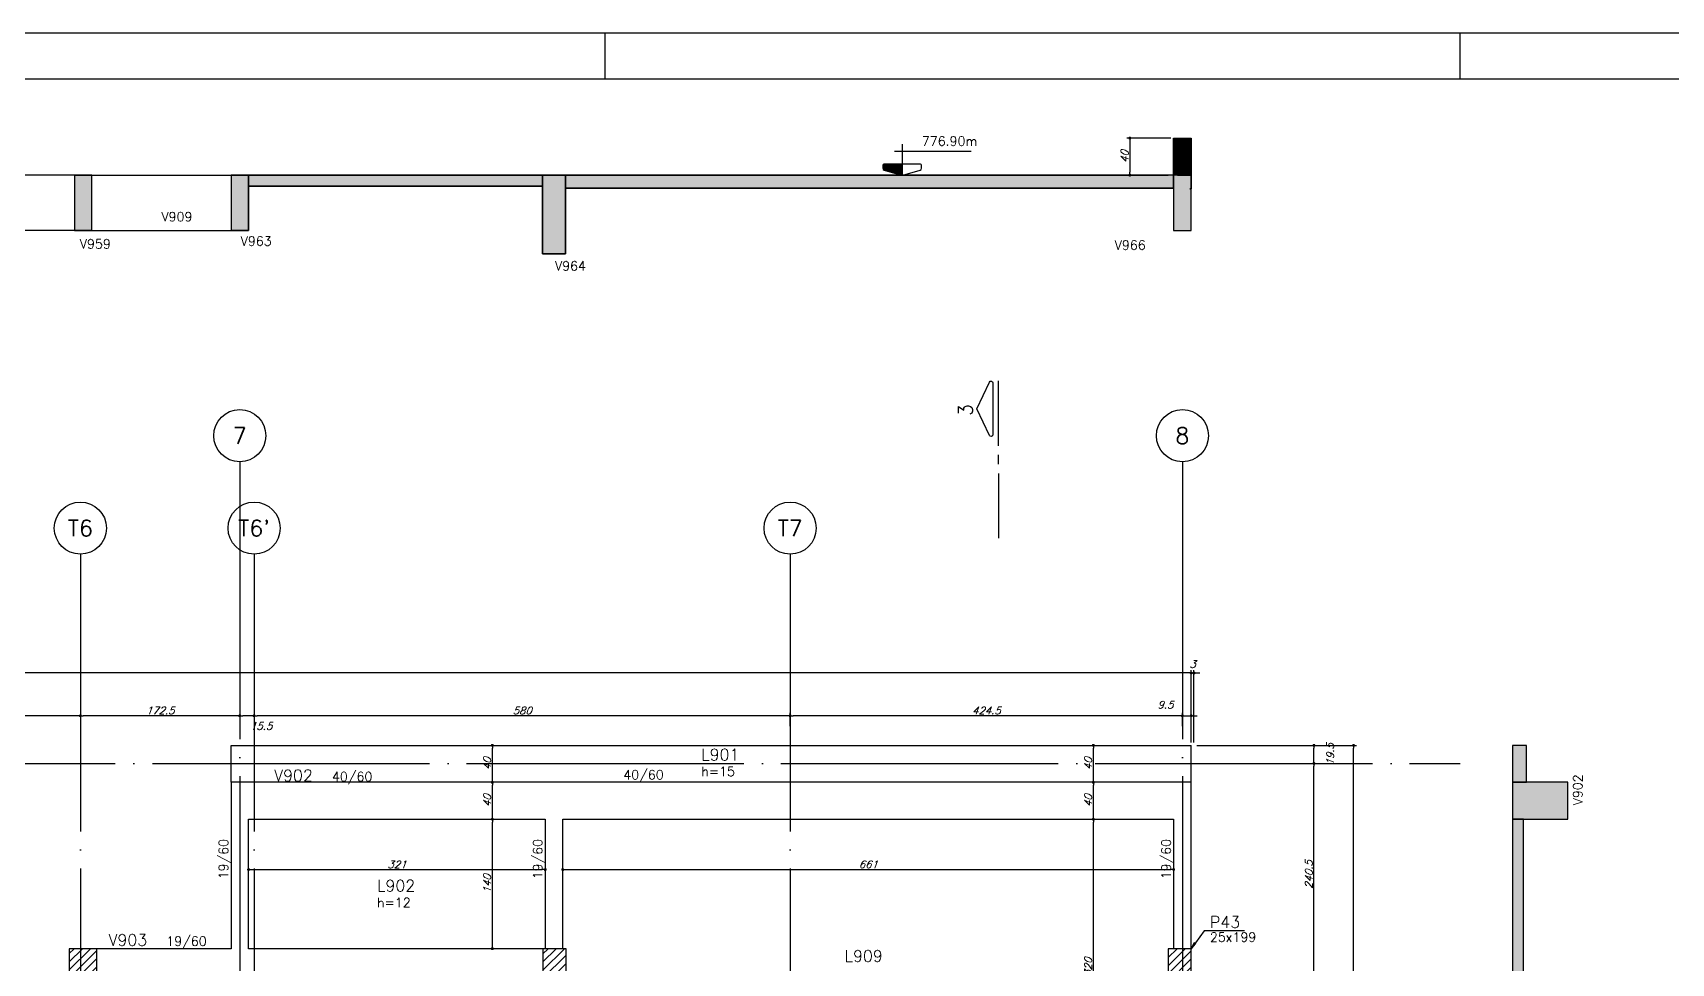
# Model space of a CAD drawing. Extents: x -4245 to 5400, y -2094 to 2406.
# Drawn here: x 2006 to 3779, y 1399 to 2406 of the extents above; entities that cross this region are included whole.
import ezdxf
from ezdxf.enums import TextEntityAlignment as Align

# ---------------------------------------------------------------- set-up
doc = ezdxf.new("R2010")
doc.units = 0
doc.header["$LTSCALE"] = 50
doc.header["$MEASUREMENT"] = 0
doc.linetypes.add('EIXO', pattern=[6.8, 6, -0.4, 0, -0.4])
doc.layers.get('0').update_dxf_attribs({"linetype": 'CONTINUOUS'})
doc.layers.get('DEFPOINTS').update_dxf_attribs({"linetype": 'CONTINUOUS'})
for name, color, linetype in [('F-CORTE', 4, 'CONTINUOUS'), ('F-CORTE-INDICAÇÃO', 4, 'CONTINUOUS'), ('F-COTAS', 106, 'CONTINUOUS'), ('F-EIXO', 12, 'EIXO'), ('F-LAJES', 3, 'CONTINUOUS'), ('F-LAJES-DIM', 2, 'CONTINUOUS'), ('F-LAJES-NOME', 4, 'CONTINUOUS'), ('F-MARGEM', 1, 'CONTINUOUS'), ('F-NÍVEL-VISTA', 2, 'CONTINUOUS'), ('F-PILARES-DIM', 172, 'CONTINUOUS'), ('F-PILARES-HACH', 174, 'CONTINUOUS'), ('F-PILARES-NOME', 170, 'CONTINUOUS'), ('F-PILARES-S', 170, 'CONTINUOUS'), ('F-SOLIDO-CORTE', 71, 'CONTINUOUS'), ('F-TEXTO', 6, 'CONTINUOUS'), ('F-TEXTO-YELLOW', 2, 'CONTINUOUS'), ('F-VIGAS', 3, 'CONTINUOUS'), ('F-VIGAS-DIM', 2, 'CONTINUOUS'), ('F-VIGAS-NOME', 4, 'CONTINUOUS'), ('F-VISTA', 2, 'CONTINUOUS')]:
    doc.layers.add(name, color=color, linetype=linetype)
doc.styles.add('CP-TEXT-INCL', font='simplex.shx', dxfattribs={"oblique": 20})
doc.styles.add('MCP', font='simplex.shx')
doc.styles.add('ROMANS', font='simplex.shx')
doc.dimstyles.new('CP-COTAS-50', dxfattribs={"dimscale": 0.64, "dimtxt": 12.5, "dimasz": 5, "dimexe": 5, "dimexo": 5, "dimgap": 2.5, "dimtad": 1, "dimdec": 1, "dimdsep": 46, "dimtxsty": 'CP-TEXT-INCL', "dimblk1": 'DOT', "dimblk2": 'DOT', "dimsah": 1, "dimcen": 9, "dimclrd": 256, "dimclre": 256, "dimclrt": 256, "dimadec": 0, "dimazin": 0, "dimtfac": 1, "dimtdec": 1, "dimtmove": 2, "dimatfit": 3, "dimldrblk": 'DOT', "dimfxl": 0, "dimtolj": 1, "dimarcsym": 0})

# ---------------------------------------------------------------- blocks, each defined once
blk = doc.blocks.new('*U9')
at = {"layer": 'F-CORTE-INDICAÇÃO'}
for p, q in [((70, 0), (0, 0)), ((80, 0), (90, 0)), ((100, 0), (170, 0))]:
    blk.add_line(p, q, dxfattribs=at)
blk.add_lwpolyline([(112, 6, -0.802585), (111.2, 9.8), (140, 23.3), (168.8, 9.8, -0.802585), (168, 6)], format="xyb", close=True, dxfattribs=at)
at = {"layer": 'F-CORTE-INDICAÇÃO', "style": 'ROMANS'}
blk.add_attdef('CORTE', text='', height=15, dxfattribs=at).set_placement((140, 35.8), align=Align.MIDDLE_CENTER)
at = {"layer": 'F-CORTE-INDICAÇÃO', "color": 2, "style": 'ROMANS'}
blk.add_attdef('FOLHA', text='', height=12, dxfattribs=at).set_placement((140, -10), align=Align.MIDDLE_CENTER)
blk = doc.blocks.new('_DOT')
at = {"color": 0, "linetype": 'ByBlock'}
blk.add_line((-0.5, 0), (-1, 0), dxfattribs=at)
at = {"color": 0, "linetype": 'ByBlock', "const_width": 0.5}
blk.add_lwpolyline([(-0.25, 0, 1), (0.25, 0, 1)], format="xyb", close=True, dxfattribs=at)
blk = doc.blocks.new('*D68')
at = {"layer": 'DEFPOINTS', "color": 0, "linetype": 'Continuous', "transparency": 16777216}
for p in [(2503.3, 1554.5), (2503.3, 1554.5), (2503.3, 1414.5)]:
    blk.add_point(p, dxfattribs=at)
at = {"layer": 'F-COTAS', "linetype": 'Continuous', "lineweight": -2, "transparency": 16777216}
blk.add_line((2503.3, 1417.7), (2503.3, 1551.3), dxfattribs=at)
at = {"layer": 'F-COTAS', "linetype": 'Continuous', "lineweight": -2, "transparency": 16777216, "xscale": 3.2, "yscale": 3.2, "zscale": 3.2}
for p, rotation in [((2503.3, 1554.5), 90), ((2503.3, 1414.5), 270)]:
    blk.add_blockref('_DOT', p, dxfattribs=dict(at, rotation=rotation))
at = {"layer": 'F-COTAS', "linetype": 'Continuous', "transparency": 16777216, "insert": (2497.7, 1484.5), "char_height": 8, "attachment_point": 5, "rotation": 90, "style": 'CP-TEXT-INCL'}
blk.add_mtext('\\A1;140', dxfattribs=at)
blk = doc.blocks.new('*D69')
at = {"layer": 'DEFPOINTS', "color": 0, "linetype": 'Continuous', "transparency": 16777216}
for p in [(2503.3, 1594.5), (2503.3, 1594.5), (2503.3, 1554.5)]:
    blk.add_point(p, dxfattribs=at)
at = {"layer": 'F-COTAS', "linetype": 'Continuous', "lineweight": -2, "transparency": 16777216}
blk.add_line((2503.3, 1557.7), (2503.3, 1591.3), dxfattribs=at)
at = {"layer": 'F-COTAS', "linetype": 'Continuous', "lineweight": -2, "transparency": 16777216, "xscale": 3.2, "yscale": 3.2, "zscale": 3.2}
for p, rotation in [((2503.3, 1594.5), 90), ((2503.3, 1554.5), 270)]:
    blk.add_blockref('_DOT', p, dxfattribs=dict(at, rotation=rotation))
at = {"layer": 'F-COTAS', "linetype": 'Continuous', "transparency": 16777216, "insert": (2497.7, 1574.5), "char_height": 8, "attachment_point": 5, "rotation": 90, "style": 'CP-TEXT-INCL'}
blk.add_mtext('\\A1;40', dxfattribs=at)
blk = doc.blocks.new('*D70')
at = {"layer": 'DEFPOINTS', "color": 0, "linetype": 'Continuous', "transparency": 16777216}
for p in [(2503.3, 1634.5), (2503.3, 1634.5), (2503.3, 1594.5)]:
    blk.add_point(p, dxfattribs=at)
at = {"layer": 'F-COTAS', "linetype": 'Continuous', "lineweight": -2, "transparency": 16777216}
blk.add_line((2503.3, 1597.7), (2503.3, 1631.3), dxfattribs=at)
at = {"layer": 'F-COTAS', "linetype": 'Continuous', "lineweight": -2, "transparency": 16777216, "xscale": 3.2, "yscale": 3.2, "zscale": 3.2}
for p, rotation in [((2503.3, 1634.5), 90), ((2503.3, 1594.5), 270)]:
    blk.add_blockref('_DOT', p, dxfattribs=dict(at, rotation=rotation))
at = {"layer": 'F-COTAS', "linetype": 'Continuous', "transparency": 16777216, "insert": (2497.7, 1614.5), "char_height": 8, "attachment_point": 5, "rotation": 90, "style": 'CP-TEXT-INCL'}
blk.add_mtext('\\A1;40', dxfattribs=at)
blk = doc.blocks.new('*D112')
at = {"layer": 'DEFPOINTS', "color": 0, "linetype": 'Continuous', "transparency": 16777216}
for p in [(3153.6, 1554.5), (3153.6, 1554.5), (3153.6, 1234.5)]:
    blk.add_point(p, dxfattribs=at)
at = {"layer": 'F-COTAS', "linetype": 'Continuous', "lineweight": -2, "transparency": 16777216}
blk.add_line((3153.6, 1237.7), (3153.6, 1551.3), dxfattribs=at)
at = {"layer": 'F-COTAS', "linetype": 'Continuous', "lineweight": -2, "transparency": 16777216, "xscale": 3.2, "yscale": 3.2, "zscale": 3.2}
for p, rotation in [((3153.6, 1554.5), 90), ((3153.6, 1234.5), 270)]:
    blk.add_blockref('_DOT', p, dxfattribs=dict(at, rotation=rotation))
at = {"layer": 'F-COTAS', "linetype": 'Continuous', "transparency": 16777216, "insert": (3148, 1394.5), "char_height": 8, "attachment_point": 5, "rotation": 90, "style": 'CP-TEXT-INCL'}
blk.add_mtext('\\A1;320', dxfattribs=at)
blk = doc.blocks.new('*D113')
at = {"layer": 'DEFPOINTS', "color": 0, "linetype": 'Continuous', "transparency": 16777216}
for p in [(3153.6, 1594.5), (3153.6, 1594.5), (3153.6, 1554.5)]:
    blk.add_point(p, dxfattribs=at)
at = {"layer": 'F-COTAS', "linetype": 'Continuous', "lineweight": -2, "transparency": 16777216}
blk.add_line((3153.6, 1557.7), (3153.6, 1591.3), dxfattribs=at)
at = {"layer": 'F-COTAS', "linetype": 'Continuous', "lineweight": -2, "transparency": 16777216, "xscale": 3.2, "yscale": 3.2, "zscale": 3.2}
for p, rotation in [((3153.6, 1594.5), 90), ((3153.6, 1554.5), 270)]:
    blk.add_blockref('_DOT', p, dxfattribs=dict(at, rotation=rotation))
at = {"layer": 'F-COTAS', "linetype": 'Continuous', "transparency": 16777216, "insert": (3148, 1574.5), "char_height": 8, "attachment_point": 5, "rotation": 90, "style": 'CP-TEXT-INCL'}
blk.add_mtext('\\A1;40', dxfattribs=at)
blk = doc.blocks.new('*D114')
at = {"layer": 'DEFPOINTS', "color": 0, "linetype": 'Continuous', "transparency": 16777216}
for p in [(3153.6, 1634.5), (3153.6, 1634.5), (3153.6, 1594.5)]:
    blk.add_point(p, dxfattribs=at)
at = {"layer": 'F-COTAS', "linetype": 'Continuous', "lineweight": -2, "transparency": 16777216}
blk.add_line((3153.6, 1597.7), (3153.6, 1631.3), dxfattribs=at)
at = {"layer": 'F-COTAS', "linetype": 'Continuous', "lineweight": -2, "transparency": 16777216, "xscale": 3.2, "yscale": 3.2, "zscale": 3.2}
for p, rotation in [((3153.6, 1634.5), 90), ((3153.6, 1594.5), 270)]:
    blk.add_blockref('_DOT', p, dxfattribs=dict(at, rotation=rotation))
at = {"layer": 'F-COTAS', "linetype": 'Continuous', "transparency": 16777216, "insert": (3148, 1614.5), "char_height": 8, "attachment_point": 5, "rotation": 90, "style": 'CP-TEXT-INCL'}
blk.add_mtext('\\A1;40', dxfattribs=at)
blk = doc.blocks.new('*D132')
at = {"layer": 'DEFPOINTS', "color": 0, "linetype": 'Continuous', "transparency": 16777216}
for p in [(2239.5, 1500.1), (2560.5, 1500.1), (2560.5, 1500.1)]:
    blk.add_point(p, dxfattribs=at)
at = {"layer": 'F-COTAS', "linetype": 'Continuous', "lineweight": -2, "transparency": 16777216}
blk.add_line((2242.7, 1500.1), (2557.3, 1500.1), dxfattribs=at)
at = {"layer": 'F-COTAS', "linetype": 'Continuous', "lineweight": -2, "transparency": 16777216, "xscale": 3.2, "yscale": 3.2, "zscale": 3.2, "rotation": 180}
blk.add_blockref('_DOT', (2239.5, 1500.1), dxfattribs=at)
at = {"layer": 'F-COTAS', "linetype": 'Continuous', "lineweight": -2, "transparency": 16777216, "xscale": 3.2, "yscale": 3.2, "zscale": 3.2}
blk.add_blockref('_DOT', (2560.5, 1500.1), dxfattribs=at)
at = {"layer": 'F-COTAS', "linetype": 'Continuous', "transparency": 16777216, "insert": (2400, 1505.7), "char_height": 8, "attachment_point": 5, "style": 'CP-TEXT-INCL'}
blk.add_mtext('\\A1;321', dxfattribs=at)
blk = doc.blocks.new('*D133')
at = {"layer": 'DEFPOINTS', "color": 0, "linetype": 'Continuous', "transparency": 16777216}
for p in [(2579.5, 1500.1), (3240.5, 1500.1), (3240.5, 1500.1)]:
    blk.add_point(p, dxfattribs=at)
at = {"layer": 'F-COTAS', "linetype": 'Continuous', "lineweight": -2, "transparency": 16777216}
blk.add_line((2582.7, 1500.1), (3237.3, 1500.1), dxfattribs=at)
at = {"layer": 'F-COTAS', "linetype": 'Continuous', "lineweight": -2, "transparency": 16777216, "xscale": 3.2, "yscale": 3.2, "zscale": 3.2, "rotation": 180}
blk.add_blockref('_DOT', (2579.5, 1500.1), dxfattribs=at)
at = {"layer": 'F-COTAS', "linetype": 'Continuous', "lineweight": -2, "transparency": 16777216, "xscale": 3.2, "yscale": 3.2, "zscale": 3.2}
blk.add_blockref('_DOT', (3240.5, 1500.1), dxfattribs=at)
at = {"layer": 'F-COTAS', "linetype": 'Continuous', "transparency": 16777216, "insert": (2910, 1505.7), "char_height": 8, "attachment_point": 5, "style": 'CP-TEXT-INCL'}
blk.add_mtext('\\A1;661', dxfattribs=at)
blk = doc.blocks.new('*U155')
at = {"layer": 'F-EIXO'}
blk.add_line((0, 0), (0, -2655), dxfattribs=at)
at = {"layer": 'F-EIXO', "color": 2, "linetype": 'Continuous'}
blk.add_circle((0, 28.2), 28.2, dxfattribs=at)
at = {"layer": 'F-TEXTO', "style": 'ROMANS'}
blk.add_attdef('EIXO', text='', height=17.5, rotation=360, dxfattribs=at).set_placement((0, 28.2), align=Align.MIDDLE_CENTER)
blk = doc.blocks.new('*U178')
at = {"layer": 'F-EIXO'}
blk.add_line((0, 0), (0, -2755), dxfattribs=at)
at = {"layer": 'F-EIXO', "color": 2, "linetype": 'Continuous'}
blk.add_circle((0, 28.2072), 28.2072, dxfattribs=at)
at = {"layer": 'F-TEXTO', "style": 'ROMANS'}
blk.add_attdef('EIXO', text='', height=17.5, rotation=360, dxfattribs=at).set_placement((0, 28.2072), align=Align.MIDDLE_CENTER)
blk = doc.blocks.new('*U179')
at = {"layer": 'F-EIXO'}
blk.add_line((0, 0), (0, -2655), dxfattribs=at)
at = {"layer": 'F-EIXO', "color": 2, "linetype": 'Continuous'}
blk.add_circle((0, 28.2), 28.2, dxfattribs=at)
at = {"layer": 'F-TEXTO', "style": 'ROMANS'}
blk.add_attdef('EIXO', text='', height=17.5, rotation=360, dxfattribs=at).set_placement((0, 28.2), align=Align.MIDDLE_CENTER)
blk = doc.blocks.new('*U180')
at = {"layer": 'F-EIXO'}
blk.add_line((0, 0), (0, -2655), dxfattribs=at)
at = {"layer": 'F-EIXO', "color": 2, "linetype": 'Continuous'}
blk.add_circle((0, 28.2), 28.2, dxfattribs=at)
at = {"layer": 'F-TEXTO', "style": 'ROMANS'}
blk.add_attdef('EIXO', text='', height=17.5, rotation=360, dxfattribs=at).set_placement((0, 28.2), align=Align.MIDDLE_CENTER)
blk = doc.blocks.new('*U169')
at = {"layer": 'F-EIXO'}
blk.add_line((0, 0), (7197, 0), dxfattribs=at)
at = {"layer": 'F-TEXTO', "style": 'ROMANS'}
blk.add_attdef('EIXO', text='', height=17.5, dxfattribs=at).set_placement((-28.2072, 0), align=Align.MIDDLE_CENTER)
blk = doc.blocks.new('*U173')
at = {"layer": 'F-EIXO'}
blk.add_line((0, 0), (0, -2755), dxfattribs=at)
at = {"layer": 'F-EIXO', "color": 2, "linetype": 'Continuous'}
blk.add_circle((0, 28.2072), 28.2072, dxfattribs=at)
at = {"layer": 'F-TEXTO', "style": 'ROMANS'}
blk.add_attdef('EIXO', text='', height=17.5, rotation=360, dxfattribs=at).set_placement((0, 28.2072), align=Align.MIDDLE_CENTER)
blk = doc.blocks.new('A0-4L_900')
at = {"layer": 'F-MARGEM', "color": 2}
for p, q in [((137.4, 90), (137.4, 89)), ((155.9, 90), (155.9, 89))]:
    blk.add_line(p, q, dxfattribs=at)
blk.add_lwpolyline([(0, 0), (0, 90), (192.9, 90), (192.9, 0)], close=True, dxfattribs=at)
at = {"layer": 'F-MARGEM', "color": 7}
blk.add_lwpolyline([(2.5, 89), (191.9, 89), (191.9, 1), (2.5, 1)], close=True, dxfattribs=at)
blk = doc.blocks.new('*D213')
at = {"layer": 'DEFPOINTS', "color": 0, "linetype": 'Continuous', "transparency": 16777216}
for p in [(3262.5, 1634.5), (3435.2, 1634.5), (3259.5, -315.5)]:
    blk.add_point(p, dxfattribs=at)
at = {"layer": 'F-COTAS', "linetype": 'Continuous', "lineweight": -2, "transparency": 16777216}
for p, q in [((3265.7, 1634.5), (3438.4, 1634.5)), ((3435.2, -312.3), (3435.2, 1631.3)), ((3262.7, -315.5), (3438.4, -315.5))]:
    blk.add_line(p, q, dxfattribs=at)
at = {"layer": 'F-COTAS', "linetype": 'Continuous', "lineweight": -2, "transparency": 16777216, "xscale": 3.2, "yscale": 3.2, "zscale": 3.2}
for p, rotation in [((3435.2, 1634.5), 90), ((3435.2, -315.5), 270)]:
    blk.add_blockref('_DOT', p, dxfattribs=dict(at, rotation=rotation))
at = {"layer": 'F-COTAS', "linetype": 'Continuous', "transparency": 16777216, "insert": (3429.6, 659.5), "char_height": 8, "attachment_point": 5, "rotation": 90, "style": 'CP-TEXT-INCL'}
blk.add_mtext('\\A1;1950', dxfattribs=at)
blk = doc.blocks.new('*D223')
at = {"layer": 'DEFPOINTS', "color": 0, "linetype": 'Continuous', "transparency": 16777216}
for p in [(3368.3, 1615), (3392.3, 1615), (3383.7, 1374.5)]:
    blk.add_point(p, dxfattribs=at)
at = {"layer": 'F-COTAS', "linetype": 'Continuous', "lineweight": -2, "transparency": 16777216}
for p, q in [((3371.5, 1615), (3395.5, 1615)), ((3392.3, 1377.7), (3392.3, 1611.8)), ((3386.9, 1374.5), (3395.5, 1374.5))]:
    blk.add_line(p, q, dxfattribs=at)
at = {"layer": 'F-COTAS', "linetype": 'Continuous', "lineweight": -2, "transparency": 16777216, "xscale": 3.2, "yscale": 3.2, "zscale": 3.2}
for p, rotation in [((3392.3, 1615), 90), ((3392.3, 1374.5), 270)]:
    blk.add_blockref('_DOT', p, dxfattribs=dict(at, rotation=rotation))
at = {"layer": 'F-COTAS', "linetype": 'Continuous', "transparency": 16777216, "insert": (3386.7, 1494.7), "char_height": 8, "attachment_point": 5, "rotation": 90, "style": 'CP-TEXT-INCL'}
blk.add_mtext('\\A1;240.5', dxfattribs=at)
blk = doc.blocks.new('*D224')
at = {"layer": 'DEFPOINTS', "color": 0, "linetype": 'Continuous', "transparency": 16777216}
for p in [(3262.5, 1634.5), (3392.3, 1634.5), (3368.3, 1615)]:
    blk.add_point(p, dxfattribs=at)
at = {"layer": 'F-COTAS', "linetype": 'Continuous', "lineweight": -2, "transparency": 16777216}
for p, q in [((3265.7, 1634.5), (3395.5, 1634.5)), ((3392.3, 1618.2), (3392.3, 1631.3)), ((3371.5, 1615), (3395.5, 1615))]:
    blk.add_line(p, q, dxfattribs=at)
at = {"layer": 'F-COTAS', "linetype": 'Continuous', "lineweight": -2, "transparency": 16777216, "xscale": 3.2, "yscale": 3.2, "zscale": 3.2}
for p, rotation in [((3392.3, 1634.5), 90), ((3392.3, 1615), 270)]:
    blk.add_blockref('_DOT', p, dxfattribs=dict(at, rotation=rotation))
at = {"layer": 'F-COTAS', "linetype": 'Continuous', "transparency": 16777216, "insert": (3409.9, 1624.7), "char_height": 8, "attachment_point": 5, "rotation": 90, "style": 'CP-TEXT-INCL'}
blk.add_mtext('\\A1;19.5', dxfattribs=at)
blk = doc.blocks.new('*D225')
at = {"layer": 'DEFPOINTS', "color": 0, "linetype": 'Continuous', "transparency": 16777216}
for p in [(-3380, 1712.8), (-3380, 1634.5), (3259.5, 1634.5)]:
    blk.add_point(p, dxfattribs=at)
at = {"layer": 'F-COTAS', "linetype": 'Continuous', "lineweight": -2, "transparency": 16777216}
for p, q in [((-3380, 1637.7), (-3380, 1716)), ((3256.3, 1712.8), (-3376.8, 1712.8)), ((3259.5, 1637.7), (3259.5, 1716))]:
    blk.add_line(p, q, dxfattribs=at)
at = {"layer": 'F-COTAS', "linetype": 'Continuous', "lineweight": -2, "transparency": 16777216, "xscale": 3.2, "yscale": 3.2, "zscale": 3.2, "rotation": 180}
blk.add_blockref('_DOT', (-3380, 1712.8), dxfattribs=at)
at = {"layer": 'F-COTAS', "linetype": 'Continuous', "lineweight": -2, "transparency": 16777216, "xscale": 3.2, "yscale": 3.2, "zscale": 3.2}
blk.add_blockref('_DOT', (3259.5, 1712.8), dxfattribs=at)
at = {"layer": 'F-COTAS', "linetype": 'Continuous', "transparency": 16777216, "insert": (-60.2, 1718.4), "char_height": 8, "attachment_point": 5, "style": 'CP-TEXT-INCL'}
blk.add_mtext('\\A1;6639.5', dxfattribs=at)
blk = doc.blocks.new('*D226')
at = {"layer": 'DEFPOINTS', "color": 0, "linetype": 'Continuous', "transparency": 16777216}
for p in [(2825.5, 1666.5), (2825.5, 1652), (3250, 1652)]:
    blk.add_point(p, dxfattribs=at)
at = {"layer": 'F-COTAS', "linetype": 'Continuous', "lineweight": -2, "transparency": 16777216}
for p, q in [((2825.5, 1655.2), (2825.5, 1669.7)), ((3250, 1655.2), (3250, 1669.7)), ((3246.8, 1666.5), (2828.7, 1666.5))]:
    blk.add_line(p, q, dxfattribs=at)
at = {"layer": 'F-COTAS', "linetype": 'Continuous', "lineweight": -2, "transparency": 16777216, "xscale": 3.2, "yscale": 3.2, "zscale": 3.2, "rotation": 180}
blk.add_blockref('_DOT', (2825.5, 1666.5), dxfattribs=at)
at = {"layer": 'F-COTAS', "linetype": 'Continuous', "lineweight": -2, "transparency": 16777216, "xscale": 3.2, "yscale": 3.2, "zscale": 3.2}
blk.add_blockref('_DOT', (3250, 1666.5), dxfattribs=at)
at = {"layer": 'F-COTAS', "linetype": 'Continuous', "transparency": 16777216, "insert": (3037.8, 1672.1), "char_height": 8, "attachment_point": 5, "style": 'CP-TEXT-INCL'}
blk.add_mtext('\\A1;424.5', dxfattribs=at)
blk = doc.blocks.new('*D227')
at = {"layer": 'DEFPOINTS', "color": 0, "linetype": 'Continuous', "transparency": 16777216}
for p in [(2245.5, 1666.5), (2245.5, 1666.5), (2825.5, 1652)]:
    blk.add_point(p, dxfattribs=at)
at = {"layer": 'F-COTAS', "linetype": 'Continuous', "lineweight": -2, "transparency": 16777216}
for p, q in [((2825.5, 1655.2), (2825.5, 1669.7)), ((2822.3, 1666.5), (2248.7, 1666.5))]:
    blk.add_line(p, q, dxfattribs=at)
at = {"layer": 'F-COTAS', "linetype": 'Continuous', "lineweight": -2, "transparency": 16777216, "xscale": 3.2, "yscale": 3.2, "zscale": 3.2, "rotation": 180}
blk.add_blockref('_DOT', (2245.5, 1666.5), dxfattribs=at)
at = {"layer": 'F-COTAS', "linetype": 'Continuous', "lineweight": -2, "transparency": 16777216, "xscale": 3.2, "yscale": 3.2, "zscale": 3.2}
blk.add_blockref('_DOT', (2825.5, 1666.5), dxfattribs=at)
at = {"layer": 'F-COTAS', "linetype": 'Continuous', "transparency": 16777216, "insert": (2535.5, 1672.1), "char_height": 8, "attachment_point": 5, "style": 'CP-TEXT-INCL'}
blk.add_mtext('\\A1;580', dxfattribs=at)
blk = doc.blocks.new('*D228')
at = {"layer": 'DEFPOINTS', "color": 0, "linetype": 'Continuous', "transparency": 16777216}
for p in [(2230, 1666.5), (2230, 1666.5), (2245.5, 1666.5)]:
    blk.add_point(p, dxfattribs=at)
at = {"layer": 'F-COTAS', "linetype": 'Continuous', "lineweight": -2, "transparency": 16777216}
blk.add_line((2242.3, 1666.5), (2233.2, 1666.5), dxfattribs=at)
at = {"layer": 'F-COTAS', "linetype": 'Continuous', "lineweight": -2, "transparency": 16777216, "xscale": 3.2, "yscale": 3.2, "zscale": 3.2, "rotation": 180}
blk.add_blockref('_DOT', (2230, 1666.5), dxfattribs=at)
at = {"layer": 'F-COTAS', "linetype": 'Continuous', "lineweight": -2, "transparency": 16777216, "xscale": 3.2, "yscale": 3.2, "zscale": 3.2}
blk.add_blockref('_DOT', (2245.5, 1666.5), dxfattribs=at)
at = {"layer": 'F-COTAS', "linetype": 'Continuous', "transparency": 16777216, "insert": (2253.1, 1655.4), "char_height": 8, "attachment_point": 5, "style": 'CP-TEXT-INCL'}
blk.add_mtext('\\A1;15.5', dxfattribs=at)
blk = doc.blocks.new('*D229')
at = {"layer": 'DEFPOINTS', "color": 0, "linetype": 'Continuous', "transparency": 16777216}
for p in [(2057.5, 1666.5), (2057.5, 1666.5), (2230, 1666.5)]:
    blk.add_point(p, dxfattribs=at)
at = {"layer": 'F-COTAS', "linetype": 'Continuous', "lineweight": -2, "transparency": 16777216}
blk.add_line((2226.8, 1666.5), (2060.7, 1666.5), dxfattribs=at)
at = {"layer": 'F-COTAS', "linetype": 'Continuous', "lineweight": -2, "transparency": 16777216, "xscale": 3.2, "yscale": 3.2, "zscale": 3.2, "rotation": 180}
blk.add_blockref('_DOT', (2057.5, 1666.5), dxfattribs=at)
at = {"layer": 'F-COTAS', "linetype": 'Continuous', "lineweight": -2, "transparency": 16777216, "xscale": 3.2, "yscale": 3.2, "zscale": 3.2}
blk.add_blockref('_DOT', (2230, 1666.5), dxfattribs=at)
at = {"layer": 'F-COTAS', "linetype": 'Continuous', "transparency": 16777216, "insert": (2143.8, 1672.1), "char_height": 8, "attachment_point": 5, "style": 'CP-TEXT-INCL'}
blk.add_mtext('\\A1;172.5', dxfattribs=at)
blk = doc.blocks.new('*D230')
at = {"layer": 'DEFPOINTS', "color": 0, "linetype": 'Continuous', "transparency": 16777216}
for p in [(1565.5, 1666.5), (1565.5, 1666.5), (2057.5, 1666.5)]:
    blk.add_point(p, dxfattribs=at)
at = {"layer": 'F-COTAS', "linetype": 'Continuous', "lineweight": -2, "transparency": 16777216}
blk.add_line((2054.3, 1666.5), (1568.7, 1666.5), dxfattribs=at)
at = {"layer": 'F-COTAS', "linetype": 'Continuous', "lineweight": -2, "transparency": 16777216, "xscale": 3.2, "yscale": 3.2, "zscale": 3.2, "rotation": 180}
blk.add_blockref('_DOT', (1565.5, 1666.5), dxfattribs=at)
at = {"layer": 'F-COTAS', "linetype": 'Continuous', "lineweight": -2, "transparency": 16777216, "xscale": 3.2, "yscale": 3.2, "zscale": 3.2}
blk.add_blockref('_DOT', (2057.5, 1666.5), dxfattribs=at)
at = {"layer": 'F-COTAS', "linetype": 'Continuous', "transparency": 16777216, "insert": (1811.5, 1672.1), "char_height": 8, "attachment_point": 5, "style": 'CP-TEXT-INCL'}
blk.add_mtext('\\A1;492', dxfattribs=at)
blk = doc.blocks.new('Nível - Vista')
at = {"layer": 'F-NÍVEL-VISTA'}
blk.add_hatch(color=71, dxfattribs=at).paths.add_polyline_path([(0, 0.238), (-0.38, 0.238, 0.414214), (-0.42, 0.198), (-0.42, 0.148, 0.331206), (-0.391, 0.11), (-0.011, 0.002, 0.072993), (0, 0)])
at = {"layer": 'F-NÍVEL-VISTA', "color": 2}
for p, q in [((-0.168, 0.521), (1.493, 0.521)), ((0, 0.67), (0, 0))]:
    blk.add_line(p, q, dxfattribs=at)
blk.add_lwpolyline([(-0.011, 0.002, 0.146769), (0.011, 0.002), (0.391, 0.11, 0.331206), (0.42, 0.148), (0.42, 0.198, 0.414214), (0.38, 0.238), (-0.38, 0.238, 0.414214), (-0.42, 0.198), (-0.42, 0.148, 0.331206), (-0.391, 0.11), (-0.011, 0.002, 0.146769), (0.011, 0.002)], format="xyb", dxfattribs=at)
at = {"layer": 'F-TEXTO', "color": 3, "style": 'MCP'}
for tag, p in [('NÍVEL', (1.026, 0.636)), ('NÍVEL_DETALHE', (1.02, 0.186))]:
    blk.add_attdef(tag, text='', height=0.2, dxfattribs=at).set_placement(p, align=Align.CENTER)
blk = doc.blocks.new('*D269')
at = {"layer": 'DEFPOINTS', "color": 0, "linetype": 'Continuous', "transparency": 16777216}
for p in [(3262.5, 1712.8), (3259.5, 1634.5), (3262.5, 1634.5)]:
    blk.add_point(p, dxfattribs=at)
at = {"layer": 'F-COTAS', "linetype": 'Continuous', "lineweight": -2, "transparency": 16777216}
for p, q in [((3256.3, 1712.8), (3253.1, 1712.8)), ((3259.5, 1637.7), (3259.5, 1716)), ((3259.5, 1712.8), (3262.5, 1712.8)), ((3262.5, 1637.7), (3262.5, 1716)), ((3265.7, 1712.8), (3268.9, 1712.8))]:
    blk.add_line(p, q, dxfattribs=at)
at = {"layer": 'F-COTAS', "linetype": 'Continuous', "lineweight": -2, "transparency": 16777216, "xscale": 3.2, "yscale": 3.2, "zscale": 3.2}
blk.add_blockref('_DOT', (3259.5, 1712.8), dxfattribs=at)
at = {"layer": 'F-COTAS', "linetype": 'Continuous', "lineweight": -2, "transparency": 16777216, "xscale": 3.2, "yscale": 3.2, "zscale": 3.2, "rotation": 180}
blk.add_blockref('_DOT', (3262.5, 1712.8), dxfattribs=at)
at = {"layer": 'F-COTAS', "linetype": 'Continuous', "transparency": 16777216, "insert": (3261, 1722.4), "char_height": 8, "attachment_point": 5, "style": 'CP-TEXT-INCL'}
blk.add_mtext('\\A1;3', dxfattribs=at)
blk = doc.blocks.new('*D270')
at = {"layer": 'DEFPOINTS', "color": 0, "linetype": 'Continuous', "transparency": 16777216}
for p in [(3250, 1656.6), (3259.5, 1666.5), (3259.5, 1656.6)]:
    blk.add_point(p, dxfattribs=at)
at = {"layer": 'F-COTAS', "linetype": 'Continuous', "lineweight": -2, "transparency": 16777216}
for p, q in [((3250, 1659.8), (3250, 1669.7)), ((3259.5, 1659.8), (3259.5, 1669.7)), ((3246.8, 1666.5), (3243.6, 1666.5)), ((3250, 1666.5), (3259.5, 1666.5)), ((3262.7, 1666.5), (3265.9, 1666.5))]:
    blk.add_line(p, q, dxfattribs=at)
at = {"layer": 'F-COTAS', "linetype": 'Continuous', "lineweight": -2, "transparency": 16777216, "xscale": 3.2, "yscale": 3.2, "zscale": 3.2}
blk.add_blockref('_DOT', (3250, 1666.5), dxfattribs=at)
at = {"layer": 'F-COTAS', "linetype": 'Continuous', "lineweight": -2, "transparency": 16777216, "xscale": 3.2, "yscale": 3.2, "zscale": 3.2, "rotation": 180}
blk.add_blockref('_DOT', (3259.5, 1666.5), dxfattribs=at)
at = {"layer": 'F-COTAS', "linetype": 'Continuous', "transparency": 16777216, "insert": (3231.5, 1678.4), "char_height": 8, "attachment_point": 5, "style": 'CP-TEXT-INCL'}
blk.add_mtext('\\A1;9.5', dxfattribs=at)
blk = doc.blocks.new('*D533')
at = {"layer": 'DEFPOINTS', "color": 0, "linetype": 'Continuous', "transparency": 16777216}
for p in [(3240.5, 2291.5), (3193.1, 2251.5), (3215.6, 2251.5)]:
    blk.add_point(p, dxfattribs=at)
at = {"layer": 'F-COTAS', "linetype": 'Continuous', "lineweight": -2, "transparency": 16777216}
for p, q in [((3237.3, 2291.5), (3189.9, 2291.5)), ((3193.1, 2288.3), (3193.1, 2254.7)), ((3212.4, 2251.5), (3189.9, 2251.5))]:
    blk.add_line(p, q, dxfattribs=at)
at = {"layer": 'F-COTAS', "linetype": 'Continuous', "lineweight": -2, "transparency": 16777216, "xscale": 3.2, "yscale": 3.2, "zscale": 3.2}
for p, rotation in [((3193.1, 2291.5), 90), ((3193.1, 2251.5), 270)]:
    blk.add_blockref('_DOT', p, dxfattribs=dict(at, rotation=rotation))
at = {"layer": 'F-COTAS', "linetype": 'Continuous', "transparency": 16777216, "insert": (3187.5, 2271.5), "char_height": 8, "attachment_point": 5, "rotation": 90, "style": 'CP-TEXT-INCL'}
blk.add_mtext('\\A1;40', dxfattribs=at)

msp = doc.modelspace()

# ---------------------------------------------------------------- hatches: boundary and pattern name
at = {"layer": 'F-PILARES-HACH', "linetype": 'Continuous'}
h = msp.add_hatch(dxfattribs=at)
h.set_pattern_fill('ANSI31', color=256, scale=50, style=0)
h.paths.add_polyline_path([(2045.5, 1215.5), (2075.5, 1215.5), (2075.5, 1414.5), (2045.5, 1414.5)], flags=16)
h = msp.add_hatch(dxfattribs=at)
h.set_pattern_fill('ANSI31', color=256, scale=50, style=0)
h.paths.add_polyline_path([(2558, 1215.5), (2583, 1215.5), (2583, 1414.5), (2558, 1414.5)], flags=16)
h = msp.add_hatch(dxfattribs=at)
h.set_pattern_fill('ANSI31', color=256, scale=50, style=0)
h.paths.add_polyline_path([(3234.5, 1215.5), (3259.5, 1215.5), (3259.5, 1414.5), (3234.5, 1414.5)], flags=16)
at = {"layer": 'F-SOLIDO-CORTE', "linetype": 'Continuous'}
h = msp.add_hatch(dxfattribs=at)
h.set_pattern_fill('ANSI31', color=256)
h.paths.add_polyline_path([(3259.5, 2291.487), (3240.5, 2291.487), (3240.5, 2251.487), (3243.393, 2251.487), (3245.498, 2251.487), (3259.5, 2251.487)])
h = msp.add_hatch(color=256, dxfattribs=at)
h.dxf.hatch_style = 1
h.paths.add_polyline_path([(3259.5, 2291.487), (3240.5, 2291.487), (3240.5, 2251.487), (3243.393, 2251.487), (3245.498, 2251.487), (3259.5, 2251.487)])
for points in [[(2051, 2251.092), (2051, 2191.487), (2069.875, 2191.487), (2070, 2191.487), (2070, 2191.882), (2070, 2251.487), (2069.875, 2251.487), (2051, 2251.487)], [(2220.5, 2251.487), (2220.5, 2251.092), (2220.5, 2191.487), (2239.375, 2191.487), (2239.5, 2191.487), (2239.5, 2191.882), (2239.5, 2251.487), (2239.375, 2251.487)], [(2264.244, 2251.487), (2239.5, 2251.487), (2239.5, 2250.616), (2239.5, 2239.487), (2264.244, 2239.487), (2386.91, 2239.487), (2440.463, 2239.487), (2557.5, 2239.487), (2557.5, 2245.049), (2557.5, 2247.07), (2557.5, 2251.487), (2440.463, 2251.487)], [(2557.5, 2212.085), (2557.5, 2197.77), (2557.5, 2166.487), (2566.701, 2166.487), (2578.29, 2166.487), (2582.5, 2166.487), (2582.5, 2205.889), (2582.5, 2220.203), (2582.5, 2251.487), (2570.911, 2251.487), (2566.701, 2251.487), (2557.5, 2251.487)], [(2582.5, 2244.997), (2582.5, 2242.639), (2582.5, 2237.487), (2822.463, 2237.487), (2924.105, 2237.487), (2986.231, 2237.487), (3202.058, 2237.487), (3234.5, 2237.487), (3238.922, 2237.487), (3239.586, 2237.487), (3240.5, 2237.487), (3240.5, 2247.804), (3240.5, 2249.355), (3240.5, 2251.487), (3239.586, 2251.487), (3235.165, 2251.487), (3234.5, 2251.487), (3080.413, 2251.487), (2986.231, 2251.487), (2866.104, 2251.487), (2822.463, 2251.487), (2582.5, 2251.487)], [(3240.5, 2207.27), (3240.5, 2200.624), (3240.5, 2191.487), (3243.393, 2191.487), (3257.395, 2191.487), (3259.5, 2191.487), (3259.5, 2235.703), (3259.5, 2242.35), (3259.5, 2251.487), (3245.498, 2251.487), (3243.393, 2251.487), (3240.5, 2251.487)], [(3607.127, 1622.403), (3607.127, 1608.957), (3607.127, 1594.5), (3612.169, 1594.5), (3617.59, 1594.5), (3622.127, 1594.5), (3622.127, 1607.946), (3622.127, 1622.403), (3622.127, 1626.472), (3622.127, 1634.5), (3617.085, 1634.5), (3610.137, 1634.5), (3607.127, 1634.5), (3607.127, 1626.472)], [(3628.594, 1554.5), (3649.923, 1554.5), (3667.127, 1554.5), (3667.127, 1565.969), (3667.127, 1580.28), (3667.127, 1594.5), (3645.66, 1594.5), (3624.33, 1594.5), (3607.127, 1594.5), (3607.127, 1580.189), (3607.127, 1565.969), (3607.127, 1554.5)], [(3607.127, 1514.145), (3607.127, 1462.259), (3607.127, 1412.197), (3607.127, 1363.794), (3607.127, 1298.057), (3607.127, 1234.5), (3611.509, 1234.5), (3615.746, 1234.5), (3619.127, 1234.5), (3619.127, 1300.238), (3619.127, 1363.794), (3619.127, 1413.291), (3619.127, 1462.259), (3619.127, 1514.145), (3619.127, 1514.358), (3619.127, 1554.5), (3614.833, 1554.5), (3610.568, 1554.5), (3607.127, 1554.5), (3607.127, 1514.358)]]:
    msp.add_hatch(color=256, dxfattribs=at).paths.add_polyline_path(points, flags=16)

# ---------------------------------------------------------------- linework, layer by layer
at = {"layer": 'F-CORTE', "linetype": 'Continuous'}
for points in [[(3240.5, 2251.487), (3240.5, 2291.487), (3259.5, 2291.487), (3259.5, 2236.487)], [(2051, 2251.487), (2051, 2251.092), (2051, 2191.487)], [(2051, 2251.487), (2069.875, 2251.487), (2070, 2251.487)], [(2070, 2191.487), (2070, 2191.882), (2070, 2239.487), (2070, 2251.487)], [(2220.5, 2251.487), (2220.5, 2239.487), (2220.5, 2191.487)], [(2220.5, 2251.487), (2239.5, 2251.487), (2264.244, 2251.487), (2557.5, 2251.487), (2566.701, 2251.487), (2570.911, 2251.487), (2582.5, 2251.487), (2822.463, 2251.487), (2866.104, 2251.487), (2986.231, 2251.487), (3080.413, 2251.487), (3234.5, 2251.487)], [(3240.5, 2237.487), (3239.586, 2237.487), (3238.922, 2237.487), (3234.5, 2237.487), (3202.058, 2237.487), (2986.231, 2237.487), (2924.105, 2237.487), (2822.463, 2237.487), (2582.5, 2237.487), (2582.5, 2220.203), (2582.5, 2205.889), (2582.5, 2166.487), (2578.29, 2166.487), (2566.701, 2166.487), (2557.5, 2166.487), (2557.5, 2212.085), (2557.5, 2239.487), (2440.463, 2239.487), (2386.91, 2239.487), (2264.244, 2239.487), (2239.5, 2239.487), (2239.5, 2191.882), (2239.5, 2191.487), (2239.375, 2191.487), (2220.5, 2191.487)], [(3240.5, 2251.487), (3239.586, 2251.487), (3235.165, 2251.487), (3234.5, 2251.487)], [(3240.5, 2237.487), (3240.5, 2207.27), (3240.5, 2191.487), (3243.393, 2191.487), (3257.395, 2191.487), (3259.5, 2191.487)], [(3259.5, 2205.487), (3259.5, 2235.703), (3259.5, 2236.487)], [(3259.5, 2191.487), (3259.5, 2191.487), (3259.5, 2205.487), (3259.5, 2205.487)], [(2070, 2191.487), (2069.875, 2191.487), (2051, 2191.487)], [(3619.127, 1363.794), (3619.127, 1413.291), (3619.127, 1462.259), (3619.127, 1514.145), (3619.127, 1514.358), (3619.127, 1554.5), (3628.594, 1554.5), (3667.127, 1554.5), (3667.127, 1565.969), (3667.127, 1580.28), (3667.127, 1594.5), (3645.66, 1594.5), (3624.33, 1594.5), (3622.127, 1594.5), (3622.127, 1607.946), (3622.127, 1622.403), (3622.127, 1626.472), (3622.127, 1634.5), (3617.085, 1634.5), (3610.137, 1634.5), (3607.127, 1634.5), (3607.127, 1622.403), (3607.127, 1594.5), (3607.127, 1580.189), (3607.127, 1565.969), (3607.127, 1554.5), (3607.127, 1514.145), (3607.127, 1234.5)]]:
    msp.add_lwpolyline(points, dxfattribs=at)
at = {"layer": 'F-COTAS', "linetype": 'Continuous'}
msp.add_lwpolyline([(3317.249, 1433.864), (3273.499, 1433.864), (3259.5, 1414.5), (3263.063, 1421.1), (3259.5, 1414.5), (3264.65, 1419.953)], dxfattribs=at)
at = {"layer": 'F-LAJES', "linetype": 'Continuous'}
for p, q in [((2220.5, 1594.5), (2220.5, 1634.5)), ((2220.5, 1634.5), (3259.5, 1634.5)), ((3259.5, 1594.5), (3259.5, 1634.5))]:
    msp.add_line(p, q, dxfattribs=at)
at = {"layer": 'F-PILARES-S', "linetype": 'Continuous'}
for points in [[(2045.5, 1215.5), (2075.5, 1215.5), (2075.5, 1414.5), (2045.5, 1414.5), (2045.5, 1215.5)], [(2558, 1215.5), (2583, 1215.5), (2583, 1414.5), (2558, 1414.5), (2558, 1215.5)], [(3234.5, 1215.5), (3259.5, 1215.5), (3259.5, 1414.5), (3234.5, 1414.5), (3234.5, 1215.5)]]:
    msp.add_lwpolyline(points, dxfattribs=at)
at = {"layer": 'F-SOLIDO-CORTE', "linetype": 'Continuous'}
for points in [[(2051, 2251.092), (2051, 2191.487), (2069.875, 2191.487), (2070, 2191.487), (2070, 2191.882), (2070, 2251.487), (2069.875, 2251.487), (2051, 2251.487), (2051, 2251.092)], [(2220.5, 2251.487), (2220.5, 2251.092), (2220.5, 2191.487), (2239.375, 2191.487), (2239.5, 2191.487), (2239.5, 2191.882), (2239.5, 2251.487), (2239.375, 2251.487), (2220.5, 2251.487)], [(2264.244, 2251.487), (2239.5, 2251.487), (2239.5, 2250.616), (2239.5, 2239.487), (2264.244, 2239.487), (2386.91, 2239.487), (2440.463, 2239.487), (2557.5, 2239.487), (2557.5, 2245.05), (2557.5, 2247.07), (2557.5, 2251.487), (2440.463, 2251.487), (2264.244, 2251.487)], [(2557.5, 2212.085), (2557.5, 2197.77), (2557.5, 2166.487), (2566.701, 2166.487), (2578.29, 2166.487), (2582.5, 2166.487), (2582.5, 2205.889), (2582.5, 2220.203), (2582.5, 2251.487), (2570.911, 2251.487), (2566.701, 2251.487), (2557.5, 2251.487), (2557.5, 2212.085)], [(2582.5, 2244.997), (2582.5, 2242.639), (2582.5, 2237.487), (2822.463, 2237.487), (2924.105, 2237.487), (2986.231, 2237.487), (3202.058, 2237.487), (3234.5, 2237.487), (3238.922, 2237.487), (3239.586, 2237.487), (3240.5, 2237.487), (3240.5, 2247.804), (3240.5, 2249.355), (3240.5, 2251.487), (3239.586, 2251.487), (3235.165, 2251.487), (3234.5, 2251.487), (3080.413, 2251.487), (2986.231, 2251.487), (2866.104, 2251.487), (2822.463, 2251.487), (2582.5, 2251.487), (2582.5, 2244.997)], [(3240.5, 2207.27), (3240.5, 2200.624), (3240.5, 2191.487), (3243.393, 2191.487), (3257.395, 2191.487), (3259.5, 2191.487), (3259.5, 2235.703), (3259.5, 2242.35), (3259.5, 2251.487), (3245.498, 2251.487), (3243.393, 2251.487), (3240.5, 2251.487), (3240.5, 2207.27)], [(3259.5, 2236.487), (3259.5, 2236.487), (3259.5, 2237.597), (3259.5, 2241.324), (3259.5, 2251.487), (3252.499, 2251.487), (3244.527, 2251.487), (3259.5, 2251.487), (3259.5, 2250.377), (3259.5, 2246.65), (3259.5, 2236.487), (3258.107, 2236.487), (3259.5, 2236.487)]]:
    msp.add_lwpolyline(points, dxfattribs=at)
at = {"layer": 'F-SOLIDO-CORTE'}
for points in [[(3607.127, 1622.403), (3607.127, 1608.957), (3607.127, 1594.5), (3612.169, 1594.5), (3617.59, 1594.5), (3622.127, 1594.5), (3622.127, 1607.946), (3622.127, 1622.403), (3622.127, 1626.472), (3622.127, 1634.5), (3617.085, 1634.5), (3610.137, 1634.5), (3607.127, 1634.5), (3607.127, 1626.472), (3607.127, 1622.403)], [(3628.594, 1554.5), (3649.923, 1554.5), (3667.127, 1554.5), (3667.127, 1565.969), (3667.127, 1580.28), (3667.127, 1594.5), (3645.66, 1594.5), (3624.33, 1594.5), (3607.127, 1594.5), (3607.127, 1580.189), (3607.127, 1565.969), (3607.127, 1554.5), (3628.594, 1554.5)], [(3607.127, 1514.145), (3607.127, 1462.259), (3607.127, 1412.197), (3607.127, 1363.795), (3607.127, 1298.057), (3607.127, 1234.5), (3611.509, 1234.5), (3615.747, 1234.5), (3619.127, 1234.5), (3619.127, 1300.238), (3619.127, 1363.795), (3619.127, 1413.291), (3619.127, 1462.259), (3619.127, 1514.145), (3619.127, 1514.358), (3619.127, 1554.5), (3614.833, 1554.5), (3610.568, 1554.5), (3607.127, 1554.5), (3607.127, 1514.358), (3607.127, 1514.145)]]:
    msp.add_lwpolyline(points, dxfattribs=at)
at = {"layer": 'F-VIGAS'}
for points in [[(2220.5, 1594.5), (2220.5, 1414.5)], [(2570, 1594.5), (2220.5, 1594.5)], [(3259.5, 1594.5), (2570, 1594.5)], [(3259.5, 1414.5), (3259.5, 1594.5)], [(2239.5, 1414.5), (2239.5, 1554.5)], [(2239.5, 1554.5), (2560.5, 1554.5)], [(2560.5, 1554.5), (2560.5, 1414.5)], [(2579.5, 1414.5), (2579.5, 1554.5)], [(2579.5, 1554.5), (3240.5, 1554.5)], [(3240.5, 1554.5), (3240.5, 1414.5)], [(2220.5, 1414.5), (2075.5, 1414.5)], [(2558, 1414.5), (2239.5, 1414.5)]]:
    msp.add_lwpolyline(points, dxfattribs=at)
at = {"layer": 'F-VISTA', "linetype": 'Continuous'}
for points in [[(2051, 2251.487), (1850.875, 2251.487)], [(2070, 2251.487), (2220.5, 2251.487)], [(2051, 2191.487), (1850.875, 2191.487)], [(2070, 2191.487), (2220.5, 2191.487)]]:
    msp.add_lwpolyline(points, dxfattribs=at)

# ---------------------------------------------------------------- block references
at = {"layer": 'F-CORTE-INDICAÇÃO', "linetype": 'Continuous'}
ref = msp.add_blockref('*U9', (3050.974, 1858.725), dxfattribs=dict(at, rotation=90))
ref.add_attrib('CORTE', '3', dxfattribs={"height": 15, "rotation": 90, "style": 'ROMANS'}).set_placement((3015.211, 1997.297), align=Align.MIDDLE_CENTER)
at = {"layer": 'F-EIXO', "linetype": 'Continuous'}
for name, p, values in [('*U173', (2230, 1941.357), {'EIXO': '7'}), ('*U178', (3250, 1941.357), {'EIXO': '8'}), ('*U179', (2057.5, 1841.357), {'EIXO': 'T6'}), ('*U180', (2245.5, 1841.357), {'EIXO': "T6'"}), ('*U155', (2825.5, 1841.357), {'EIXO': 'T7'})]:
    msp.add_blockref(name, p, dxfattribs=at).add_auto_attribs(values)
msp.add_blockref('*U169', (-3646.32, 1615), dxfattribs=at)
at = {"layer": 'F-MARGEM', "linetype": 'Continuous', "xscale": 50, "yscale": 50, "zscale": 50}
msp.add_blockref('A0-4L_900', (-4244.836, -2094.493), dxfattribs=at)
at = {"layer": 'F-NÍVEL-VISTA', "xscale": 50, "yscale": 50, "zscale": 50}
msp.add_blockref('Nível - Vista', (2946.741, 2251.487), dxfattribs=at).add_auto_attribs({'NÍVEL': '776.90m'})

# ---------------------------------------------------------------- texts
at = {"layer": 'F-LAJES-DIM', "linetype": 'Continuous', "style": 'MCP'}
for s, p in [('h=15', (2729.348, 1601.266)), ('h=12', (2378.543, 1459.38))]:
    msp.add_text(s, height=10, dxfattribs=at).set_placement(p)
at = {"layer": 'F-LAJES-NOME', "linetype": 'Continuous', "style": 'MCP'}
for s, p in [('L901', (2729.348, 1618.266)), ('L902', (2378.543, 1476.38)), ('L909', (2884.492, 1400.386))]:
    msp.add_text(s, height=12.5, dxfattribs=at).set_placement(p)
at = {"layer": 'F-PILARES-DIM', "linetype": 'Continuous', "style": 'MCP'}
msp.add_text('25x199', height=10, dxfattribs=at).set_placement((3279.749, 1421.989))
at = {"layer": 'F-PILARES-NOME', "linetype": 'Continuous', "style": 'MCP'}
msp.add_text('P43', height=12.5, dxfattribs=at).set_placement((3279.749, 1436.989))
at = {"layer": 'F-TEXTO-YELLOW', "linetype": 'Continuous', "style": 'MCP'}
for s, p in [('V909', (2145.25, 2201.487)), ('V959', (2056.998, 2172.073)), ('V963', (2231.027, 2175.09)), ('V966', (3176.776, 2170.8)), ('V964', (2571.09, 2148.306))]:
    msp.add_text(s, height=10, dxfattribs=at).set_placement(p)
at = {"layer": 'F-TEXTO-YELLOW', "style": 'MCP'}
msp.add_text('V902', height=10, rotation=90, dxfattribs=at).set_placement((3682.77, 1569.658))
at = {"layer": 'F-VIGAS-DIM', "linetype": 'Continuous', "style": 'MCP'}
for s, p in [('40/60', (2329.742, 1595.656)), ('40/60', (2645, 1597.625)), ('19/60', (2150.5, 1417.625))]:
    msp.add_text(s, height=10, dxfattribs=at).set_placement(p)
for p in [(2217.375, 1489.5), (2557.375, 1489.5), (3237.375, 1489.5)]:
    msp.add_text('19/60', height=10, rotation=90, dxfattribs=at).set_placement(p)
at = {"layer": 'F-VIGAS-NOME', "linetype": 'Continuous', "style": 'MCP'}
for s, p in [('V902', (2267.242, 1595.656)), ('V903', (2088, 1417.625))]:
    msp.add_text(s, height=12.5, dxfattribs=at).set_placement(p)

# ---------------------------------------------------------------- dimensions: what is measured, and where the dimension line sits
at = {"layer": 'F-COTAS', "linetype": 'Continuous'}
for base, p1, p2, angle, picture, middle in [((3193.131, 2251.487), (3240.5, 2291.487), (3215.638, 2251.487), 90, '*D533', (3187.531, 2271.487)), ((2503.325, 1634.5), (2503.325, 1594.5), (2503.325, 1634.5), 270, '*D70', (2497.725, 1614.5)), ((3153.553, 1634.5), (3153.553, 1594.5), (3153.553, 1634.5), 270, '*D114', (3147.953, 1614.5)), ((3435.187, 1634.5), (3259.5, -315.5), (3262.5, 1634.5), 90, '*D213', (3429.587, 659.5)), ((3392.271, 1634.5), (3368.291, 1615), (3262.5, 1634.5), 90, '*D224', (3409.871, 1624.75)), ((3392.271, 1615), (3383.741, 1374.5), (3368.291, 1615), 90, '*D223', (3386.671, 1494.75)), ((2503.325, 1594.5), (2503.325, 1554.5), (2503.325, 1594.5), 270, '*D69', (2497.725, 1574.5)), ((3153.553, 1594.5), (3153.553, 1554.5), (3153.553, 1594.5), 270, '*D113', (3147.953, 1574.5)), ((2503.325, 1554.5), (2503.325, 1414.5), (2503.325, 1554.5), 270, '*D68', (2497.725, 1484.5)), ((3153.553, 1554.5), (3153.553, 1234.5), (3153.553, 1554.5), 270, '*D112', (3147.953, 1394.5)), ((2560.5, 1500.14), (2239.5, 1500.14), (2560.5, 1500.14), 180, '*D132', (2400, 1505.74)), ((3240.5, 1500.14), (2579.5, 1500.14), (3240.5, 1500.14), 180, '*D133', (2910, 1505.74))]:
    dim = msp.add_linear_dim(base=base, p1=p1, p2=p2, angle=angle, dimstyle='CP-COTAS-50', dxfattribs=at)
    dim.commit()
    dim.dimension.update_dxf_attribs({"geometry": picture, "text_midpoint": middle})
for base, p1, p2, picture, middle in [((-3379.97, 1712.767), (3259.5, 1634.5), (-3379.97, 1634.5), '*D225', (-60.235, 1718.367)), ((3262.5, 1712.767), (3259.5, 1634.5), (3262.5, 1634.5), '*D269', (3261, 1722.367)), ((1565.5, 1666.486), (2057.5, 1666.486), (1565.5, 1666.486), '*D230', (1811.5, 1672.086)), ((2057.5, 1666.486), (2230, 1666.486), (2057.5, 1666.486), '*D229', (2143.75, 1672.086)), ((2245.5, 1666.486), (2825.5, 1652.031), (2245.5, 1666.486), '*D227', (2535.5, 1672.086)), ((2825.5, 1666.486), (3250, 1652.031), (2825.5, 1652.031), '*D226', (3037.75, 1672.086))]:
    dim = msp.add_linear_dim(base=base, p1=p1, p2=p2, dimstyle='CP-COTAS-50', dxfattribs=at)
    dim.commit()
    dim.dimension.update_dxf_attribs({"geometry": picture, "text_midpoint": middle})
for base, p1, p2, picture, middle in [((2230, 1666.486), (2245.5, 1666.486), (2230, 1666.486), '*D228', (2253.059, 1655.435)), ((3259.5, 1666.486), (3250, 1656.609), (3259.5, 1656.609), '*D270', (3231.456, 1678.446))]:
    dim = msp.add_linear_dim(base=base, p1=p1, p2=p2, dimstyle='CP-COTAS-50', dxfattribs=at)
    dim.commit()
    dim.dimension.update_dxf_attribs({"geometry": picture, "text_midpoint": middle, "dimtype": 160})

doc.saveas('drawing.dxf')
